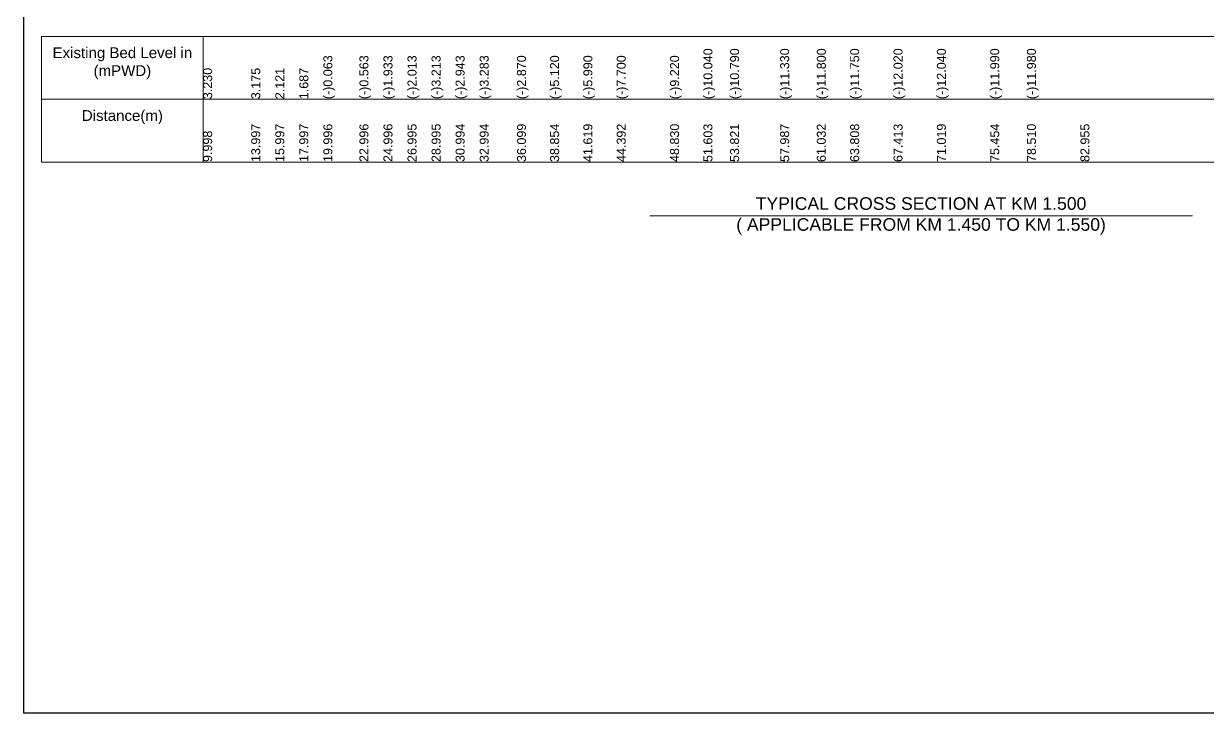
# Model space of a CAD drawing. Header units: inches. Extents: x 89000 to 1304432, y -10828 to 220529.
# Drawn here: x 416460 to 423055, y 172130 to 175971 of the extents above; entities that cross this region are included whole.
import ezdxf

# ---------------------------------------------------------------- set-up
doc = ezdxf.new("R2010")
doc.units = ezdxf.units.IN
doc.header["$LTSCALE"] = 7
doc.header["$MEASUREMENT"] = 0
for name, color, linetype, lineweight in [('Cross section Data Border', 7, 'Continuous', 9), ('Cross Section Labels', 7, 'Continuous', 9), ('Long Section Labels', 7, 'Continuous', 9)]:
    doc.layers.add(name, color=color, linetype=linetype, lineweight=lineweight)
doc.styles.get("Standard").update_dxf_attribs({"font": 'arial.ttf'})

msp = doc.modelspace()

# ---------------------------------------------------------------- linework, layer by layer
msp.add_lwpolyline([(416459.68143, 179200.63194), (426459.68143, 179200.63194), (426459.68143, 172129.63194), (416459.68143, 172129.63194)], close=True)
at = {"layer": 'Cross section Data Border'}
msp.add_lwpolyline([(416559.68143, 175900.63194), (423207.05383, 175900.63194), (423207.05383, 175200.63194), (416559.68143, 175200.63194)], close=True, dxfattribs=at)
for points in [[(417459.68143, 175900.63194), (417459.68143, 175200.63194)], [(416559.68143, 175550.63194), (423207.05383, 175550.63194)]]:
    msp.add_lwpolyline(points, dxfattribs=at)
at = {"layer": 'Cross Section Labels'}
msp.add_lwpolyline([(419947.68143, 174900.63194), (421459.68143, 174900.63194), (422971.68143, 174900.63194)], dxfattribs=at)

# ---------------------------------------------------------------- texts
at = {"layer": 'Cross section Data Border', "char_height": 60, "width": 800, "attachment_point": 5}
for s, insert in [('Existing Bed Level in (mPWD)', (417009.68143, 175750.63194)), ('Distance(m)', (417009.68143, 175450.63194))]:
    msp.add_mtext(s, dxfattribs=dict(at, insert=insert))
at = {"layer": 'Cross Section Labels', "insert": (421459.68143, 174900.63194), "char_height": 70, "attachment_point": 5}
msp.add_mtext('TYPICAL CROSS SECTION AT KM 1.500^J( APPLICABLE FROM KM 1.450 TO KM 1.550)', dxfattribs=at)
at = {"layer": 'Long Section Labels', "char_height": 50, "attachment_point": 1, "rotation": 90}
for s, insert in [('(-)10.040', (420247.19061, 175550.63194)), ('(-)10.790', (420395.81866, 175550.63194)), ('(-)11.330', (420674.90622, 175550.63194)), ('(-)11.800', (420878.96234, 175550.63194)), ('(-)11.750', (421064.91861, 175550.63194)), ('(-)12.020', (421306.48343, 175550.63194)), ('(-)12.040', (421548.04896, 175550.63194)), ('(-)11.990', (421845.2498, 175550.63194)), ('(-)11.990', (421845.2498, 175550.63194)), ('(-)11.980', (422049.98849, 175550.63194)), ('(-)0.063', (418129.55423, 175550.63194)), ('(-)0.563', (418330.53602, 175550.63194)), ('(-)1.933', (418464.51058, 175550.63194)), ('(-)2.013', (418598.48513, 175550.63194)), ('(-)3.213', (418732.45969, 175550.63194)), ('(-)2.943', (418866.43425, 175550.63194)), ('(-)3.283', (419000.40881, 175550.63194)), ('(-)2.870', (419208.45917, 175550.63194)), ('(-)5.120', (419393.03696, 175550.63194)), ('(-)5.990', (419578.27579, 175550.63194)), ('(-)7.700', (419764.05213, 175550.63194)), ('(-)9.220', (420061.40683, 175550.63194)), ('3.230', (417459.68143, 175550.63194)), ('3.175', (417727.63055, 175550.63194)), ('2.121', (417861.60511, 175550.63194)), ('1.687', (417995.57967, 175550.63194)), ('9.998', (417459.68143, 175200.63194)), ('13.997', (417727.63055, 175200.63194)), ('15.997', (417861.60511, 175200.63194)), ('17.997', (417995.57967, 175200.63194)), ('19.996', (418129.55423, 175200.63194)), ('22.996', (418330.53602, 175200.63194)), ('24.996', (418464.51058, 175200.63194)), ('26.995', (418598.48513, 175200.63194)), ('28.995', (418732.45969, 175200.63194)), ('30.994', (418866.43425, 175200.63194)), ('32.994', (419000.40881, 175200.63194)), ('36.099', (419208.45917, 175200.63194)), ('38.854', (419393.03696, 175200.63194)), ('41.619', (419578.27579, 175200.63194)), ('44.392', (419764.05213, 175200.63194)), ('48.830', (420061.40683, 175200.63194)), ('51.603', (420247.19061, 175200.63194)), ('53.821', (420395.81866, 175200.63194)), ('57.987', (420674.90622, 175200.63194)), ('61.032', (420878.96234, 175200.63194)), ('63.808', (421064.91861, 175200.63194)), ('67.413', (421306.48343, 175200.63194)), ('71.019', (421548.04896, 175200.63194)), ('75.454', (421845.2498, 175200.63194)), ('78.510', (422049.98849, 175200.63194)), ('82.955', (422347.80994, 175200.63194))]:
    msp.add_mtext(s, dxfattribs=dict(at, insert=insert))

doc.saveas('drawing.dxf')
